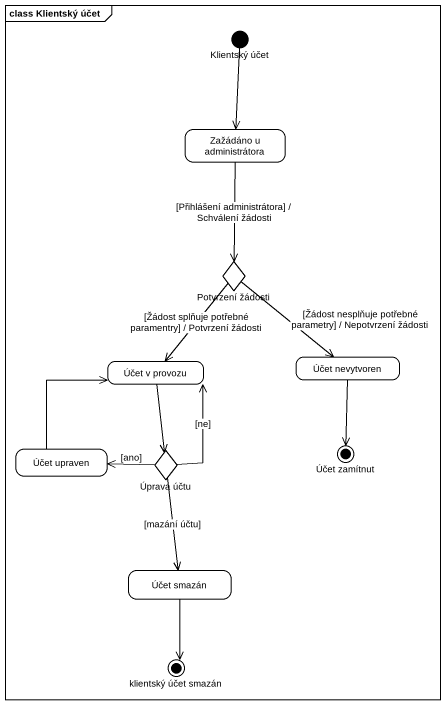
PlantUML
@startuml
mainframe class Klientský účet
hide empty description
state "Klientský účet" as Klientský_účet <<start>>
state "Zažádáno u administrátora" as Zažádáno_u_administrátora
state "Potvrzení žádosti" as Potvrzení_žádosti <<choice>>
state "Účet v provozu" as Účet_v_provozu
state "Účet nevytvoren" as Účet_nevytvoren
state "Účet upraven" as Účet_upraven
state "Účet zamítnut" as Účet_zamítnut <<end>>
state "Úprava účtu" as Úprava_účtu <<choice>>
state "Účet smazán" as Účet_smazán
state "klientský účet smazán" as klientský_účet_smazán <<end>>
Klientský_účet --> Zažádáno_u_administrátora
Zažádáno_u_administrátora --> Potvrzení_žádosti : [Přihlášení administrátora] / Schválení žádosti
Potvrzení_žádosti --> Účet_v_provozu : [Žádost splňuje potřebné paramentry] / Potvrzení žádosti
Potvrzení_žádosti --> Účet_nevytvoren : [Žádost nesplňuje potřebné parametry] / Nepotvrzení žádosti
Účet_v_provozu --> Úprava_účtu
Účet_nevytvoren --> Účet_zamítnut
Účet_upraven -up-> Účet_v_provozu
Úprava_účtu -up-> Účet_v_provozu : [ne]
Úprava_účtu -left-> Účet_upraven : [ano]
Úprava_účtu --> Účet_smazán : [mazání účtu]
Účet_smazán --> klientský_účet_smazán
@enduml
